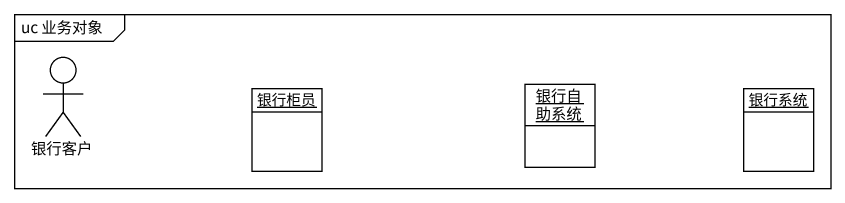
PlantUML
@startuml
mainframe uc 业务对象
allowmixing
hide circle
hide empty members
actor 银行客户
object 银行柜员
object 银行自助系统
object 银行系统
@enduml
